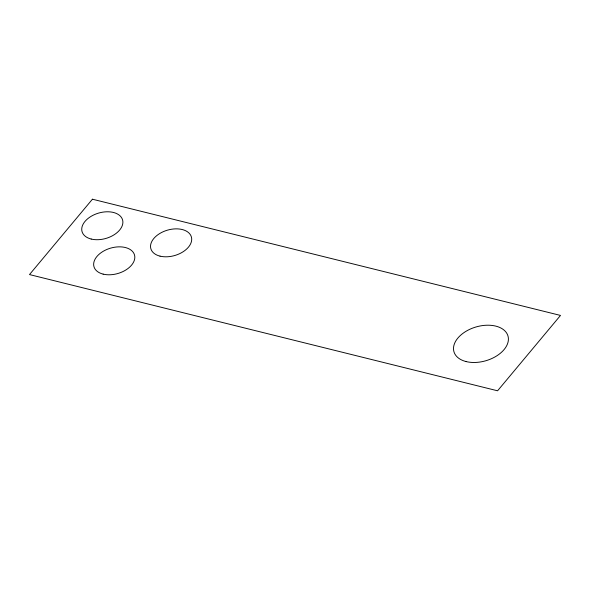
<?xml version="1.0" encoding="UTF-8"?>
<svg xmlns="http://www.w3.org/2000/svg" width="590" height="590" viewBox="0 0 590 590"><rect width="100%" height="100%" fill="white"/><g stroke="black" fill="none" stroke-linecap="round" stroke-linejoin="round"><path stroke-width="0.89" d="M92.424 199.206L29.5 274.571L497.577 390.794L560.5 315.429L92.424 199.206M103.132 274.121A21.1 13.194 -16.3 0 0 134.8 257.896A21.1 13.194 -16.3 0 0 104.769 250.44A21.1 13.194 -16.3 0 0 103.132 274.121M160.008 256.134A21.1 13.194 -16.3 0 0 191.684 239.909A21.1 13.194 -16.3 0 0 161.653 232.453A21.1 13.194 -16.3 0 0 160.008 256.134M91.199 239.046A21.1 13.194 -16.3 0 0 122.868 222.828A21.1 13.194 -16.3 0 0 92.844 215.372A21.1 13.194 -16.3 0 0 91.199 239.046M466.152 361.582A28.136 17.589 -16.3 0 0 508.381 339.951A28.136 17.589 -16.3 0 0 468.342 330.009A28.136 17.589 -16.3 0 0 466.152 361.582"/></g></svg>
